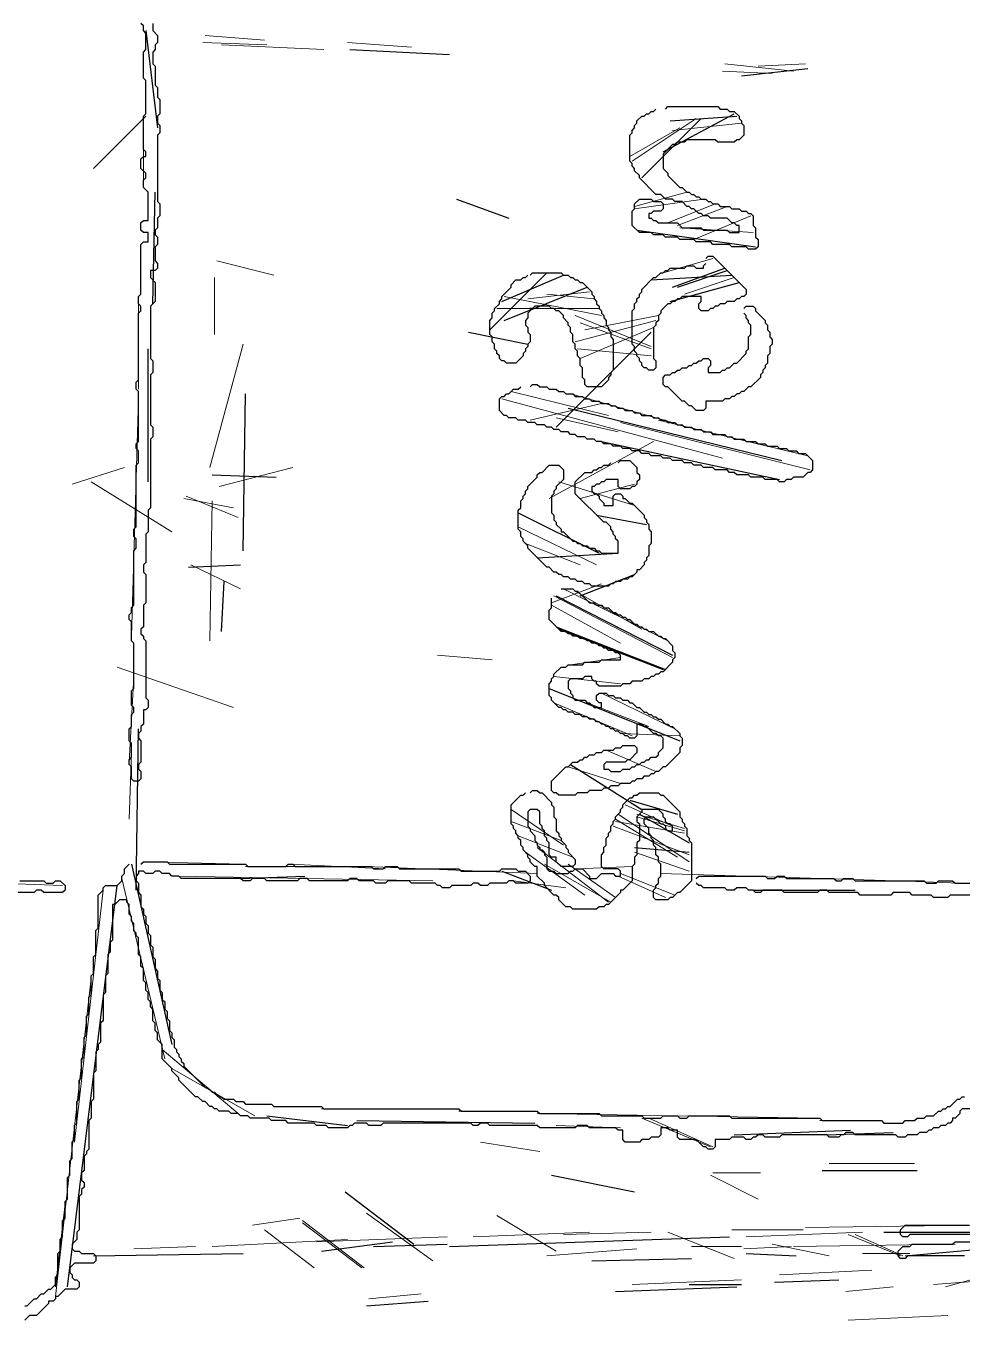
# Model space of a CAD drawing. Header units: metres. Extents: x 0 to 426, y 0 to 320.
# Drawn here: x 264.1 to 362.8, y 72.2 to 208.5 of the extents above; entities that cross this region are included whole.
import ezdxf

# ---------------------------------------------------------------- set-up
doc = ezdxf.new("R2010")
doc.units = ezdxf.units.M
for name, color, linetype in [('CUT', 7, 'Continuous'), ('FOLD', 1, 'Continuous'), ('OUTLINE', 3, 'Continuous')]:
    doc.layers.add(name, color=color, linetype=linetype)

msp = doc.modelspace()

# ---------------------------------------------------------------- linework, layer by layer
at = {"layer": 'CUT', "lineweight": 25}
for p, q in [((276.75, 208), (278, 197.75)), ((298.25, 206), (308.75, 205.5)), ((339.5, 203.25), (346.5, 204)), ((271.25, 193.5), (276.75, 199)), ((331.25, 195.25), (338.75, 199.25)), ((332, 198.5), (339, 199)), ((277.5, 179.25), (277.75, 191)), ((309.5, 190.25), (315, 188.25)), ((328.5, 187), (341, 185.25)), ((332.25, 181), (337.75, 183)), ((332.75, 181), (338, 182.75)), ((314.25, 179.5), (320.75, 182.25)), ((330, 181.75), (338.5, 182.25)), ((332, 179.5), (339.25, 181.5)), ((314.5, 177.5), (323.25, 181)), ((310.75, 176.25), (317, 175)), ((320, 166.25), (330, 176.25)), ((277, 160.5), (277, 174.5)), ((287, 153.25), (287.25, 169.75)), ((321.25, 168.25), (343.75, 162.75)), ((324.75, 164.75), (343.5, 160.75)), ((283.75, 161.25), (290.5, 161)), ((316, 157.25), (324.5, 153)), ((324.25, 157), (329.5, 156)), ((318, 152.5), (326.5, 153)), ((281.25, 151.5), (286.75, 151.75)), ((284.75, 144.75), (285, 150)), ((322.5, 148.5), (328.25, 150.75)), ((320, 148.5), (332.25, 142.25)), ((320, 145.25), (331.5, 140.75)), ((320.25, 145), (331.25, 140.75)), ((319.25, 138.75), (333, 133.25)), ((275.75, 117.5), (276, 134.5)), ((321.5, 130.75), (329, 126)), ((327.75, 127), (332.75, 125.5)), ((328.75, 125.5), (334, 122.5)), ((328.25, 122), (334, 121.5)), ((275.25, 120.25), (279.5, 101.25)), ((286.75, 118.75), (293.5, 119)), ((314.25, 119.5), (319.5, 117.5)), ((268.5, 75.75), (273.75, 118)), ((340.75, 117.5), (351.5, 117.5)), ((289.5, 93.75), (298, 92.75)), ((299, 93.25), (317.75, 93)), ((338.75, 91.75), (351, 92.25)), ((348.5, 91.75), (355.5, 92)), ((319.5, 87.5), (328.25, 85.75)), ((348, 88), (358, 88)), ((297.75, 85.75), (305, 80.25)), ((295.25, 79.5), (302.75, 80.5)), ((308.75, 80), (338.25, 81)), ((354.5, 81.5), (365.25, 81.5)), ((271.25, 79), (287, 79.25)), ((300.75, 80), (308.5, 80.25)), ((340, 79.25), (345.25, 79)), ((356.75, 79), (365, 79.75)), ((323.75, 78.5), (334.25, 78.75)), ((343, 76.25), (349.75, 76.5)), ((326.25, 75.25), (339, 75.75)), ((334, 76), (339.5, 76)), ((300, 73.75), (306.5, 74.25))]:
    msp.add_line(p, q, dxfattribs=at)
at = {"layer": 'FOLD', "lineweight": 18}
for p, q in [((283, 207.5), (289.25, 207)), ((282.75, 206.75), (289.5, 206.5)), ((284.75, 206.5), (295.5, 206)), ((298, 206.75), (304.75, 206.25)), ((337.75, 204.5), (345, 203.75)), ((341.25, 204.25), (346.25, 204.5)), ((337.5, 203.75), (342.75, 203.5)), ((276.5, 191.75), (276.5, 198.75)), ((327.75, 194.75), (333, 197.75)), ((328, 194.25), (334.75, 198.75)), ((329, 192.5), (335.25, 198.75)), ((332.25, 197.5), (339.5, 198.25)), ((328.25, 189.5), (333.75, 191)), ((328.25, 189.25), (335.5, 190.25)), ((331.75, 187.75), (336.75, 189.75)), ((332.75, 187.5), (338, 189.5)), ((334.5, 186), (340.5, 188.5)), ((333, 187.25), (340.75, 186.75)), ((331.25, 182.5), (336.5, 184)), ((284.25, 183.75), (290.25, 182.25)), ((284, 182), (284, 176)), ((313, 176.5), (319, 182.5)), ((333.5, 180.25), (338.75, 182)), ((314.5, 180), (324.75, 178)), ((317, 179.75), (323.5, 180.5)), ((319, 180.25), (324, 179.75)), ((276, 170.25), (276, 179.75)), ((313.75, 178.75), (324.5, 178.75)), ((322, 178), (330, 174.75)), ((322, 175.25), (330.5, 177.5)), ((322.5, 177.25), (330, 174.5)), ((323, 176.5), (330.75, 178)), ((322.5, 173.5), (330.25, 176.75)), ((283.5, 162), (287, 175)), ((322.25, 174.5), (330, 173.75)), ((275.25, 144.25), (276, 169.25)), ((314.25, 169.25), (337.5, 163)), ((315.25, 170), (325.5, 167.5)), ((321.5, 169.75), (332.25, 166.75)), ((317.25, 167), (324.75, 168.75)), ((320, 167.25), (326.5, 165.75)), ((326.75, 166.75), (346.75, 161.75)), ((330.75, 167), (346.5, 163.25)), ((319.25, 158.75), (330.25, 164.75)), ((269, 160.25), (274.5, 162)), ((284.5, 160), (292.25, 162)), ((271, 160.5), (279.5, 155.25)), ((320.25, 160.5), (328.25, 158)), ((322.5, 158.75), (328.25, 160.25)), ((280.75, 158.75), (286, 157.75)), ((281, 159), (286.5, 156.75)), ((283.5, 143.75), (283.75, 158.5)), ((316, 155.75), (324.25, 151.75)), ((316.75, 154), (322.5, 151.75)), ((281.5, 151.75), (286.75, 149.25)), ((319.5, 147.75), (324.75, 149.75)), ((320.75, 149.25), (331.75, 143.75)), ((322, 149), (329, 145)), ((319.5, 147.5), (326.75, 143.5)), ((319.75, 148.5), (332.25, 142)), ((307.5, 142.25), (313.25, 141.75)), ((321.5, 141.25), (326.75, 142)), ((273.75, 141), (286, 136.75)), ((275, 131), (275.5, 140)), ((319.75, 140), (326.75, 139.25)), ((324.75, 138.25), (332.5, 134.5)), ((319.75, 137.25), (328, 133.75)), ((323.25, 137.25), (329.75, 134.75)), ((327, 134), (333, 133.75)), ((325.25, 132.25), (330.5, 130)), ((275, 125), (275.25, 132)), ((321.25, 130.5), (326.75, 128.75)), ((315.25, 126), (320.75, 122.25)), ((326.5, 125.5), (334, 120.5)), ((327.25, 126.5), (332.25, 124.25)), ((328.5, 125.5), (333.5, 124)), ((315.25, 124.75), (320.5, 122.75)), ((326, 124.25), (334, 121.25)), ((326.25, 125), (332.75, 121)), ((326.25, 124.75), (333.5, 123.5)), ((328.5, 125.25), (333.5, 123.75)), ((316, 123.25), (321.75, 121)), ((316.75, 121.5), (323, 117)), ((318, 122), (325.5, 116.25)), ((328.25, 121.5), (334, 119.5)), ((276.75, 120.5), (287, 120.25)), ((287.25, 120), (293.25, 120)), ((292, 120.25), (302, 119.75)), ((300, 120), (318, 119.25)), ((318.75, 120.25), (325.75, 116.25)), ((321.25, 120.25), (326.25, 116.75)), ((322.25, 119.75), (328, 120)), ((274.25, 118.75), (278.75, 99.75)), ((280.25, 119), (307, 118.5)), ((326.5, 119), (331.5, 116.75)), ((326.75, 119.25), (332.5, 117)), ((331, 119.25), (355.75, 118.5)), ((254.5, 118.5), (268, 118)), ((269.25, 91), (272.25, 117.5)), ((315.5, 118.5), (321, 117.75)), ((356, 118.5), (362.5, 118.25)), ((267.25, 74.75), (271, 108.25)), ((278.5, 100.75), (286.5, 94)), ((279.5, 98.75), (288.25, 93.75)), ((295.25, 94.5), (303.5, 94.5)), ((303.75, 94.5), (308.75, 94.5)), ((309.75, 94.25), (317, 94.25)), ((318, 94), (347.5, 93.5)), ((320, 92.75), (326.75, 92.5)), ((329, 93.5), (336.25, 90.5)), ((329.75, 93.5), (336.5, 90.5)), ((347.75, 93.25), (354, 93.25)), ((312, 91), (318.25, 90)), ((348.75, 88.75), (357.75, 88.75)), ((336.25, 87.5), (341.25, 85)), ((336.5, 87.75), (341.5, 87.75)), ((267.25, 75.75), (268.25, 84.5)), ((300, 83.5), (307, 78.5)), ((313.75, 83.25), (320, 79.5)), ((288, 82.25), (293, 83)), ((289.25, 81.75), (294.5, 77.75)), ((293.25, 82.75), (299.75, 77.75)), ((293.25, 82.5), (299.5, 77.75)), ((338.5, 81.75), (346, 81.75)), ((346.25, 82), (363.75, 82.25)), ((283.75, 80), (298, 80.75)), ((294.75, 80.5), (308.5, 81)), ((311.25, 81), (323.5, 81.5)), ((320.75, 81.25), (330, 81.5)), ((331.75, 81.5), (338.75, 78.75)), ((340, 81), (352.25, 81.5)), ((350.75, 81.25), (356.25, 79)), ((351.5, 81.25), (356.5, 79)), ((275.5, 79.75), (282, 80)), ((319, 79), (328.5, 79.75)), ((334.25, 80), (339.5, 80)), ((339.75, 79.75), (344.75, 80)), ((342.75, 80.25), (348.75, 79)), ((345, 80), (362, 80.25)), ((352.25, 79.25), (357.25, 79.25)), ((361, 75.75), (370, 78.25)), ((328, 76), (339.5, 76.5)), ((343.5, 77), (353.25, 77.5)), ((359.75, 76), (366.5, 76.5)), ((300.25, 74.5), (305.75, 75)), ((350.5, 75.25), (355.5, 75.75)), ((350.75, 72.25), (361.25, 72.75))]:
    msp.add_line(p, q, dxfattribs=at)
at = {"layer": 'OUTLINE'}
for points in [[(277.5, 208.75), (277.5, 208), (278, 207.5), (278, 206.75), (277.75, 206.5), (277.75, 206), (277.5, 205.75), (277.5, 204.5), (277.75, 204.25), (277.75, 202.25), (278, 202), (278, 201), (278.25, 200.75), (278.25, 199.25), (278, 199), (278, 198.25), (278.25, 198), (278.25, 197.25), (278, 197), (278, 190), (278.25, 189.75), (278.25, 188.5), (278, 188.25), (278, 187.25), (277.75, 187), (277.75, 186.5), (278, 186.25), (278, 185.5), (277.75, 185.25), (277.75, 183.75), (278, 183.5), (278, 183), (277.75, 182.75), (277.25, 182.75), (277.25, 182), (277.75, 181.5), (277.75, 179.5), (277.25, 179), (277.25, 173.5), (277.5, 173.25), (277.5, 172), (277.25, 171.75), (277.25, 166.5), (277.5, 166.25), (277.5, 165.25), (277.25, 165), (277.25, 157.75), (277, 157.5), (277, 155.25), (276.75, 155), (276.75, 152), (276.5, 151.75), (276.5, 151), (276.75, 150.75), (276.75, 147.75), (276.5, 147.5), (276.5, 145.25), (276.25, 145), (276.25, 144.5), (276.5, 144.25), (276.5, 144), (276.75, 143.75), (276.75, 137.75), (277, 137.5), (277, 136.75), (276.75, 136.5), (276.5, 136.5), (276.5, 135), (276.25, 134.75), (276.25, 134.25), (276, 134), (276, 133.5), (276.25, 133.25), (276.25, 131), (276, 130.75), (276, 130.25), (276.25, 130), (276.25, 129.25), (276, 129), (275.5, 129), (275.25, 129.25), (275.25, 130.5), (275, 130.75), (275, 131.25), (275.25, 131.5), (275.25, 133), (275, 133.25), (275, 134.5), (275.25, 134.75), (275.25, 136), (275.5, 136.25), (275.5, 136.75), (275.25, 137), (275.25, 138.5), (275.5, 138.75), (275.5, 143.5), (275.25, 143.75), (275.25, 145.75), (275, 146), (275, 146.5), (275.25, 146.75), (275.25, 147.25), (275.5, 147.5), (275.5, 153.25), (275.75, 153.5), (275.75, 154.5), (275.5, 154.75), (275.5, 155.5), (275.75, 155.75), (275.75, 162.25), (276, 162.5), (276, 163.75), (275.75, 164), (275.75, 164.5), (276, 164.75), (276, 170), (275.75, 170.25), (275.75, 171), (276, 171.25), (276, 178.25), (276.25, 178.5), (276.25, 179), (276, 179.25), (276, 180), (276.25, 180.25), (276.25, 185.5), (276.5, 185.75), (277, 185.75), (277, 186.75), (276.5, 186.75), (276.25, 187), (276.25, 187.75), (276.5, 188), (277, 188), (277, 191), (276.5, 191.5), (276.5, 192.25), (276.75, 192.5), (276.75, 193), (276.25, 193.5), (276.25, 194.5), (276.5, 194.75), (276.75, 194.75), (276.75, 195.25), (276.5, 195.5), (276.5, 199), (276.75, 199.25), (276.75, 202.75), (276.5, 203), (276.5, 205.75), (276.75, 206), (276.75, 207.75), (276.5, 208), (276.5, 208.5), (276.25, 208.75)], [(331.5, 199.75), (331.75, 200), (337, 200), (337.25, 199.75), (338, 199.75), (338.25, 199.5), (338.75, 199.5), (339.25, 199), (339.25, 198.75), (339.5, 198.5), (339.5, 198.25), (339.75, 198), (339.75, 197), (339.25, 196.5), (339, 196.5), (338.75, 196.25), (337, 196.25), (336.75, 196.5), (333.75, 196.5), (333.5, 196.25), (332.75, 196.25), (332.5, 196), (332.25, 196), (331.25, 195), (331.25, 193.5), (331.75, 193), (331.75, 192.75), (333, 191.5), (333.25, 191.5), (333.75, 191), (334, 191), (334.25, 190.75), (334.5, 190.75), (334.75, 190.5), (335, 190.5), (335.25, 190.25), (335.75, 190.25), (336, 190), (336.25, 190), (336.5, 189.75), (337, 189.75), (337.25, 189.5), (338.25, 189.5), (338.5, 189.25), (339.25, 189.25), (339.5, 189), (340, 189), (340.25, 188.75), (340.5, 188.75), (340.75, 188.5), (340.75, 187.5), (341, 187.25), (341, 186.25), (341.25, 186), (341.25, 185.25), (341, 185), (340.25, 185), (340, 185.25), (338.5, 185.25), (338.25, 185.5), (336.5, 185.5), (336.25, 185.75), (334.75, 185.75), (334.5, 186), (333, 186), (332.75, 186.25), (331.5, 186.25), (331.25, 186.5), (330.25, 186.5), (330, 186.75), (328.75, 186.75), (328, 187.5), (328, 189), (328.25, 189.25), (328.25, 189.75), (328.75, 190.25), (330, 190.25), (330.25, 190), (331, 190), (331.25, 189.75), (331.25, 189.25), (331, 189), (330.25, 189), (330, 188.75), (329.75, 188.75), (329.75, 188.25), (330, 188.25), (330.25, 188), (330.5, 188), (330.75, 187.75), (332.75, 187.75), (333.25, 187.25), (335.25, 187.25), (335.5, 187), (338, 187), (338.25, 186.75), (339.25, 186.75), (339.25, 187.5), (339, 187.5), (338.75, 187.75), (338.5, 187.75), (338, 188.25), (336.25, 188.25), (336, 188.5), (335.5, 188.5), (335.25, 188.75), (335, 188.75), (334.5, 189.25), (334.25, 189.25), (334, 189.5), (333.75, 189.5), (333.25, 190), (332.5, 190), (332.25, 190.25), (331.5, 190.25), (331, 190.75), (330.5, 190.75), (328.75, 192.5), (328.75, 192.75), (328.25, 193.25), (328.25, 193.5), (328, 193.75), (328, 194), (327.75, 194.25), (327.75, 197), (328, 197.25), (328, 197.5), (328.25, 197.75), (328.25, 198), (328.5, 198.25), (328.5, 198.5), (329, 199), (329.25, 199), (329.5, 199.25), (329.75, 199.25), (330, 199.5), (330.25, 199.5), (330.5, 199.75)], [(335.75, 184), (336, 184.25), (336.5, 184.25), (340, 180.75), (340, 180.25), (339.75, 180), (339.5, 180), (339.25, 179.75), (339, 179.75), (338.75, 179.5), (338, 179.5), (337.75, 179.25), (337.25, 179.25), (337, 179), (336.75, 179), (336.5, 178.75), (336.25, 178.75), (336, 178.5), (335.25, 178.5), (335, 178.75), (335, 179.25), (335.25, 179.5), (335.25, 180), (333.25, 180), (333, 179.75), (332.75, 179.75), (332.5, 179.5), (332.25, 179.5), (332, 179.25), (331.75, 179.25), (331, 178.5), (331, 178.25), (330.75, 178), (330.75, 177.5), (330.5, 177.25), (330.5, 177), (330.25, 176.75), (330.25, 173.5), (330.5, 173.25), (330.5, 172.5), (330.25, 172.25), (329.75, 172.25), (329.5, 172.5), (329.25, 172.5), (329, 172.75), (329, 173), (328.75, 173.25), (328.75, 173.5), (328.5, 173.75), (328.5, 174), (328.25, 174.25), (328.25, 174.75), (328, 175), (328, 178.5), (328.25, 178.75), (328.25, 179.25), (328.5, 179.5), (328.5, 179.75), (328.75, 180), (328.75, 180.25), (329, 180.5), (329, 180.75), (330.25, 182), (330.5, 182), (331, 182.5), (331.25, 182.5), (331.5, 182.75), (331.75, 182.75), (332, 183), (333.5, 183), (333.75, 183.25), (334.5, 183.25), (334.75, 183), (335.5, 183), (335.5, 183.25), (335.75, 183.5)], [(317.25, 182.25), (317.5, 182.5), (320.5, 182.5), (320.75, 182.25), (321.25, 182.25), (321.5, 182), (321.75, 182), (322, 181.75), (322.25, 181.75), (322.5, 181.5), (322.75, 181.5), (323.75, 180.5), (323.75, 180.25), (324, 180), (324, 179.75), (324.25, 179.5), (324.25, 179.25), (324.5, 179), (324.5, 178.75), (324.75, 178.5), (324.75, 178.25), (325, 178), (325, 177.75), (325.25, 177.5), (325.25, 177), (325.5, 176.75), (325.5, 176.5), (325.75, 176.25), (325.75, 175.75), (326, 175.5), (326, 172.25), (325.75, 172), (325.75, 171.75), (325.5, 171.5), (325.5, 171.25), (324.75, 170.5), (323.25, 170.5), (323, 170.75), (323, 171.25), (322.75, 171.5), (322.75, 172.5), (322.5, 172.75), (322.5, 173.5), (322.25, 173.75), (322.25, 174.25), (322, 174.5), (322, 175), (321.75, 175.25), (321.75, 176), (321.5, 176.25), (321.5, 176.75), (321.25, 177), (321.25, 177.25), (320.75, 177.75), (320.75, 178), (320.25, 178.5), (320, 178.5), (319.75, 178.75), (319.5, 178.75), (319.25, 179), (317.75, 179), (317.5, 178.75), (317.25, 178.75), (317.25, 178.5), (317, 178.25), (317, 177.75), (316.75, 177.5), (316.75, 177), (317, 176.75), (317, 176.25), (317.25, 176), (317.25, 175.25), (317, 175), (317, 174.75), (316.75, 174.5), (316.75, 174.25), (316.5, 174), (316.5, 173.75), (315.75, 173), (314.75, 173), (314.5, 173.25), (314.25, 173.25), (314, 173.5), (314, 173.75), (313.75, 174), (313.75, 174.25), (313.5, 174.5), (313.5, 175), (313.25, 175.25), (313.25, 175.75), (313, 176), (313, 177.5), (313.25, 177.75), (313.25, 178.25), (313.5, 178.5), (313.5, 178.75), (314, 179.25), (314, 179.5), (314.25, 179.75), (314.25, 180), (315.25, 181), (315.25, 181.25), (315.75, 181.75), (316.25, 181.75), (316.5, 182), (316.75, 182), (317, 182.25)], [(339.75, 178.75), (340, 179), (340.75, 179), (341, 178.75), (341, 178.5), (342, 177.5), (342, 177.25), (342.25, 177), (342.25, 176.5), (342.5, 176.25), (342.5, 175.75), (342.75, 175.5), (342.75, 175), (342.5, 174.75), (342.5, 174), (342.25, 173.75), (342.25, 173), (342, 172.75), (342, 172.5), (341.75, 172.25), (341.75, 172), (341.5, 171.75), (341.5, 171.5), (340.5, 170.5), (340.25, 170.5), (339.75, 170), (339.5, 170), (339.25, 169.75), (339, 169.75), (338.75, 169.5), (338.5, 169.5), (338.25, 169.25), (337.75, 169.25), (337.5, 169), (335.75, 169), (335.75, 168.25), (335.5, 168), (334.75, 168), (334.25, 168.5), (334, 168.5), (333.5, 169), (333.25, 169), (331.75, 170.5), (331.5, 170.5), (331.25, 170.75), (331.25, 171.5), (331.5, 171.75), (332, 171.75), (332.25, 172), (332.5, 172), (332.75, 172.25), (333, 172.25), (333.25, 172.5), (333.75, 172.5), (334, 172.75), (334.25, 172.75), (334.5, 173), (334.75, 173), (335, 173.25), (335.25, 173.25), (335.5, 173.5), (336, 173.5), (336.25, 173.25), (336.25, 172.75), (336, 172.5), (336, 172), (337.25, 172), (337.5, 172.25), (337.75, 172.25), (338, 172.5), (338.25, 172.5), (338.75, 173), (339, 173), (340, 174), (340, 174.25), (340.25, 174.5), (340.25, 175.75), (340.5, 176), (340.5, 177), (340.25, 177.25), (340.25, 177.5), (340, 177.75), (340, 178), (339.75, 178.25)], [(317.25, 170.5), (317.5, 170.75), (318, 170.75), (318.25, 170.5), (319, 170.5), (319.25, 170.25), (320, 170.25), (320.25, 170), (320.75, 170), (321, 169.75), (321.75, 169.75), (322, 169.5), (322.75, 169.5), (323, 169.25), (323.5, 169.25), (323.75, 169), (324.5, 169), (324.75, 168.75), (325.5, 168.75), (325.75, 168.5), (326.25, 168.5), (326.5, 168.25), (327, 168.25), (327.25, 168), (328, 168), (328.25, 167.75), (328.75, 167.75), (329, 167.5), (330, 167.5), (330.25, 167.25), (330.75, 167.25), (331, 167), (331.5, 167), (331.75, 166.75), (332.5, 166.75), (332.75, 166.5), (333.25, 166.5), (333.5, 166.25), (334.25, 166.25), (334.5, 166), (335.25, 166), (335.5, 165.75), (336.25, 165.75), (336.5, 165.5), (337.75, 165.5), (338, 165.25), (338.5, 165.25), (338.75, 165), (339.75, 165), (340, 164.75), (341, 164.75), (341.25, 164.5), (342, 164.5), (342.25, 164.25), (343.25, 164.25), (343.5, 164), (344.25, 164), (344.5, 163.75), (345.25, 163.75), (345.5, 163.5), (346.25, 163.5), (347, 162.75), (347, 161.75), (346.75, 161.5), (346.5, 161.5), (346, 161), (345, 161), (344.75, 160.75), (344.25, 160.75), (344, 160.5), (343.5, 160.5), (343.25, 160.75), (342, 160.75), (341.75, 161), (340.5, 161), (340.25, 161.25), (339, 161.25), (338.75, 161.5), (338.25, 161.5), (338, 161.75), (336.75, 161.75), (336.5, 162), (335.5, 162), (335.25, 162.25), (334.5, 162.25), (334.25, 162.5), (333.5, 162.5), (333.25, 162.75), (332.25, 162.75), (332, 163), (331.25, 163), (331, 163.25), (330, 163.25), (329.75, 163.5), (329, 163.5), (328.75, 163.75), (328, 163.75), (327.75, 164), (327, 164), (326.75, 164.25), (326, 164.25), (325.75, 164.5), (325, 164.5), (324.75, 164.75), (324.25, 164.75), (324, 165), (323.25, 165), (323, 165.25), (322.25, 165.25), (322, 165.5), (321.5, 165.5), (321.25, 165.75), (320.5, 165.75), (320.25, 166), (319.75, 166), (319.5, 166.25), (319, 166.25), (318.75, 166.5), (318, 166.5), (317.75, 166.75), (317, 166.75), (316.75, 167), (316, 167), (315.75, 167.25), (315, 167.25), (314.75, 167.5), (314.5, 167.5), (314, 168), (314, 169.25), (314.25, 169.5), (314.5, 169.5), (314.75, 169.75), (315, 169.75), (315.5, 170.25), (316, 170.25), (316.25, 170.5)], [(326.5, 162.5), (326.75, 162.75), (327.75, 162.75), (328.5, 162), (328.5, 161.5), (328.75, 161.25), (328.75, 160.75), (328.5, 160.5), (328.5, 160.25), (328.25, 160), (328, 160), (327.75, 159.75), (326.75, 159.75), (326.5, 160), (326.5, 160.75), (325.25, 160.75), (325, 160.5), (324.75, 160.5), (324.5, 160.25), (324.25, 160.25), (324, 160), (323.75, 160), (323.75, 159.5), (324, 159.25), (324.25, 159.25), (324.5, 159), (324.5, 158.75), (325, 158.25), (325, 158), (326, 158), (326, 159), (326.25, 159.25), (326.75, 159.25), (327, 159), (327, 158.75), (327.25, 158.75), (327.75, 158.25), (328, 158.25), (329.25, 157), (329.25, 156.75), (329.5, 156.5), (329.5, 156.25), (329.75, 156), (329.75, 155.5), (330, 155.25), (330, 154), (329.75, 153.75), (329.75, 152.75), (329.5, 152.5), (329.5, 152.25), (329.25, 152), (329.25, 151.75), (328.75, 151.25), (328.5, 151.25), (328.5, 151), (328, 150.5), (327.75, 150.5), (327.5, 150.25), (327, 150.25), (326.75, 150), (326.25, 150), (326, 149.75), (325.75, 149.75), (325.5, 149.5), (323.75, 149.5), (323.5, 149.75), (323, 149.75), (322.75, 150), (322.25, 150), (322, 150.25), (321.5, 150.25), (321.25, 150.5), (320.75, 150.5), (320.5, 150.75), (320.25, 150.75), (320, 151), (319.75, 151), (319.25, 151.5), (319, 151.5), (317, 153.5), (317, 153.75), (316.5, 154.25), (316.5, 154.5), (316.25, 154.75), (316.25, 155.25), (316, 155.5), (316, 157.5), (316.25, 157.75), (316.25, 158.5), (316.5, 158.75), (316.5, 159), (316.75, 159.25), (316.75, 159.5), (317, 159.75), (317, 160), (318, 161), (318, 161.25), (318.25, 161.5), (318.5, 161.5), (319.25, 162.25), (320.25, 162.25), (320.75, 161.75), (320.75, 160.75), (320, 160), (320, 159.75), (319.75, 159.5), (319.75, 159.25), (319.5, 159), (319.5, 157.25), (319.75, 157), (319.75, 156.5), (320, 156.25), (320, 156), (320.5, 155.5), (320.5, 155.25), (320.75, 155.25), (321.75, 154.25), (322, 154.25), (322.25, 154), (322.5, 154), (322.75, 153.75), (323.25, 153.75), (323.5, 153.5), (324, 153.5), (324.25, 153.25), (324.5, 153.25), (324.75, 153), (326.5, 153), (326.5, 154.25), (326.25, 154.5), (326.25, 154.75), (326, 155), (326, 155.25), (325.75, 155.5), (325.75, 155.75), (325.25, 156.25), (325, 156.25), (322, 159.25), (322, 160.5), (323, 161.5), (323.75, 161.5), (324, 161.75), (324.25, 161.75), (324.5, 162), (324.75, 162), (325, 162.25), (325.5, 162.25), (325.75, 162.5)], [(320.5, 149.25), (321.75, 149.25), (322, 149), (322.25, 149), (323.5, 147.75), (324, 147.75), (324.25, 147.5), (324.75, 147.5), (325, 147.25), (325.5, 147.25), (326, 146.75), (326.25, 146.75), (326.5, 146.5), (326.75, 146.5), (327, 146.25), (327.25, 146.25), (327.5, 146), (327.75, 146), (328.25, 145.5), (328.5, 145.5), (328.75, 145.25), (329, 145.25), (329.25, 145), (329.5, 145), (329.75, 144.75), (330.25, 144.75), (330.75, 144.25), (331, 144.25), (331.25, 144), (331.5, 144), (332.25, 143.25), (332.25, 142.75), (332.5, 142.5), (332.5, 142), (332.25, 141.75), (332.25, 141.5), (331.25, 140.5), (331, 140.5), (330.75, 140.25), (330.5, 140.25), (330.25, 140), (330, 140), (329.75, 139.75), (329.25, 139.75), (329, 139.5), (328, 139.5), (327.75, 139.25), (327, 139.25), (326.75, 139), (324.5, 139), (324.25, 139.25), (324.25, 139.5), (324, 139.5), (323.75, 139.75), (323.75, 140), (323, 140), (322.75, 139.75), (321.5, 139.75), (321.25, 139.5), (321.25, 138.75), (321.5, 138.5), (321.5, 138.25), (321.75, 138), (321.75, 137.75), (322, 137.5), (323, 137.5), (323.25, 137.25), (323.5, 137.25), (324, 136.75), (324.75, 136.75), (324.75, 137.25), (324.5, 137.25), (324.25, 137.5), (324.25, 138), (324.5, 138.25), (325.25, 138.25), (325.5, 138), (326, 138), (326.25, 137.75), (326.75, 137.75), (327, 137.5), (327.5, 137.5), (327.75, 137.25), (328, 137.25), (328.5, 136.75), (328.75, 136.75), (329.25, 136.25), (329.5, 136.25), (329.75, 136), (330, 136), (330.25, 135.75), (330.5, 135.75), (330.75, 135.5), (331, 135.5), (331.5, 135), (331.75, 135), (332, 134.75), (332.25, 134.75), (333, 134), (333, 133.75), (333.25, 133.5), (333.25, 132.75), (333, 132.5), (333, 132), (331.5, 130.5), (331.25, 130.5), (330.75, 130), (330.5, 130), (330.25, 129.75), (330, 129.75), (329.75, 129.5), (329.25, 129.5), (329, 129.25), (328.5, 129.25), (328.25, 129), (328, 129), (327.75, 128.75), (326.75, 128.75), (326.5, 128.5), (325.75, 128.5), (325.5, 128.25), (325, 128.25), (324.75, 128), (323.5, 128), (323.25, 127.75), (322.25, 127.75), (322, 127.5), (320.25, 127.5), (320, 127.75), (319.75, 127.75), (319.5, 128), (319.5, 129), (321, 130.5), (321.25, 130.5), (321.75, 131), (322.25, 131), (322.5, 131.25), (322.75, 131.25), (323, 131.5), (323.25, 131.5), (323.5, 131.75), (324, 131.75), (324.25, 132), (324.75, 132), (325, 132.25), (326, 132.25), (326.25, 132.5), (326.75, 132.5), (327, 132.75), (328.25, 132.75), (328.5, 132.5), (328.5, 132), (327.75, 131.25), (327.5, 131.25), (327.25, 131), (325.25, 131), (325, 130.75), (325, 130.25), (325.5, 130.25), (325.75, 130), (326.75, 130), (327, 130.25), (327.75, 130.25), (328, 130.5), (328.25, 130.5), (328.5, 130.75), (328.75, 130.75), (329, 131), (329.25, 131), (329.5, 131.25), (329.75, 131.25), (330, 131.5), (330.5, 131.5), (330.75, 131.75), (330.75, 132), (331.25, 132.5), (331.25, 133.5), (331, 133.75), (330.75, 133.75), (330.5, 134), (330.25, 134), (329.5, 134.75), (329.25, 134.75), (329, 135), (328.5, 135), (328.5, 133.75), (328.25, 133.5), (327.75, 133.5), (327.5, 133.75), (327.25, 133.75), (327, 134), (326.75, 134), (326.5, 134.25), (326.25, 134.25), (326, 134.5), (325.75, 134.5), (325.5, 134.75), (325.25, 134.75), (325, 135), (324.75, 135), (324.5, 135.25), (324.25, 135.25), (324, 135.5), (323.5, 135.5), (323.25, 135.75), (322.75, 135.75), (322.5, 136), (322, 136), (321.75, 136.25), (321.25, 136.25), (321, 136.5), (320.75, 136.5), (320.5, 136.75), (320.25, 136.75), (319.5, 137.5), (319.5, 137.75), (319.25, 138), (319.25, 139.25), (319.5, 139.5), (319.5, 139.75), (319.75, 140), (319.75, 140.25), (320.5, 141), (321, 141), (321.25, 141.25), (322.75, 141.25), (323, 141.5), (324.5, 141.5), (324.75, 141.75), (326.75, 141.75), (326.75, 142.25), (326.5, 142.5), (326.25, 142.5), (326, 142.75), (325.5, 142.75), (325.25, 143), (325, 143), (324.75, 143.25), (324.5, 143.25), (324.25, 143.5), (323.75, 143.5), (323.5, 143.75), (323.25, 143.75), (323, 144), (322.5, 144), (322.25, 144.25), (321.75, 144.25), (321.5, 144.5), (321.25, 144.5), (321, 144.75), (320.5, 144.75), (319.25, 146), (319.25, 147), (319.5, 147.25), (319.5, 148.25)], [(317.25, 127.75), (317.5, 128), (318, 128), (318.25, 127.75), (318.5, 127.75), (319.5, 126.75), (319.5, 126.5), (319.75, 126.25), (319.75, 125.25), (320, 125), (320, 123.75), (320.25, 123.5), (320.25, 123.25), (320.5, 123), (320.5, 122.75), (321, 122.25), (321, 122), (321.25, 121.75), (321.25, 121.5), (322, 120.75), (322, 120.25), (321.75, 120), (320.5, 120), (320, 120.5), (320, 121), (319.5, 121), (319.25, 121.25), (319.25, 122.5), (319, 122.75), (319, 123), (318.75, 123.25), (318.75, 123.75), (318.5, 124), (318.5, 124.25), (318.25, 124.5), (318.25, 125.75), (318, 126), (317.25, 126), (317, 125.75), (317, 124.25), (317.25, 124), (317.25, 123.75), (317.75, 123.25), (317.75, 122.75), (318, 122.5), (318, 122.25), (318.25, 122), (318.25, 121.75), (318.5, 121.75), (318.75, 121.5), (318.75, 121.25), (319, 121), (319, 119.75), (319.25, 119.5), (319.75, 119.5), (320, 119.25), (321.25, 119.25), (321.5, 119.5), (321.75, 119.5), (322, 119.75), (322.75, 119.75), (323.5, 119), (323.5, 118.75), (324.25, 118.75), (324.75, 119.25), (326, 119.25), (326.25, 119), (326.75, 119), (326.75, 119.5), (326.5, 119.75), (325, 119.75), (324.75, 120), (324.75, 121.25), (325, 121.5), (325, 122), (325.25, 122.25), (325.25, 123), (325.5, 123.25), (325.5, 123.5), (325.75, 123.75), (325.75, 124.25), (326, 124.5), (326, 124.75), (326.25, 125), (326.25, 125.25), (326.75, 125.75), (326.75, 126), (327, 126.25), (327, 126.5), (327.75, 127.25), (328, 127.25), (328.25, 127.5), (328.5, 127.5), (328.75, 127.75), (330.75, 127.75), (331, 127.5), (331.25, 127.5), (333, 125.75), (333, 125.25), (333.25, 125), (333.25, 124.75), (333.5, 124.5), (333.5, 124.25), (333.75, 124), (333.75, 123.25), (334, 123), (334, 122.75), (334.25, 122.5), (334.25, 118.5), (333, 117.25), (332.75, 117.25), (332.25, 116.75), (332, 116.75), (331.75, 116.5), (330.5, 116.5), (330.25, 116.75), (330.25, 117.5), (330.5, 117.75), (330.5, 118), (330.75, 118.25), (330.75, 118.75), (331, 119), (331, 120.25), (330.75, 120.5), (330.75, 121), (330.5, 121.25), (330.5, 122), (330.25, 122.25), (330.25, 122.75), (330, 123), (330, 123.25), (329.75, 123.5), (329.75, 124), (329.25, 124.5), (329.25, 125), (329.5, 125.25), (330.25, 125.25), (331, 124.5), (331.25, 124.5), (331.5, 124.25), (331.5, 124), (331.75, 123.75), (332.25, 123.75), (332.25, 124.25), (332, 124.5), (331.75, 124.5), (331.5, 124.75), (331.5, 125), (331.25, 125.25), (331.25, 125.5), (330.75, 126), (329, 126), (329, 125.75), (328.5, 125.25), (328.5, 124.75), (328.75, 124.5), (328.75, 122.75), (328.5, 122.5), (328.5, 121.25), (328.25, 121), (328.25, 120.25), (328, 120), (328, 118.5), (327, 117.5), (326.75, 117.5), (326.75, 117.25), (325.5, 116), (325.25, 116), (325, 115.75), (324.5, 115.75), (324.25, 115.5), (321.75, 115.5), (321.5, 115.75), (321, 115.75), (320.25, 116.5), (320.25, 116.75), (320, 117), (319.75, 117), (318.75, 118), (318.75, 118.25), (318, 119), (318, 120), (317.75, 120), (317.25, 120.5), (317.25, 120.75), (317, 121), (317, 121.25), (316.5, 121.75), (316.5, 122), (316.25, 122.25), (316.25, 122.75), (316, 123), (316, 123.25), (315.75, 123.5), (315.75, 123.75), (315.5, 124), (315.5, 124.25), (315.25, 124.5), (315.25, 126.5), (316.25, 127.5), (316.5, 127.5), (316.75, 127.75)], [(264, 73.75), (264.25, 73.75), (265, 74.5), (265.25, 74.5), (265.75, 75), (266, 75), (266.5, 75.5), (266.75, 75.5), (267.25, 76), (267.25, 76.75), (267.5, 77), (267.5, 79.25), (267.75, 79.5), (267.75, 80.75), (268, 81), (268, 82.75), (268.25, 83), (268.25, 84.75), (268.5, 85), (268.5, 87.25), (268.75, 87.5), (268.75, 89), (269, 89.25), (269, 91), (269.25, 91.25), (269.25, 92.75), (269.5, 93), (269.5, 95.25), (269.75, 95.5), (269.75, 97.5), (270, 97.75), (270, 99.75), (270.25, 100), (270.25, 102), (270.5, 102.25), (270.5, 104.25), (270.75, 104.5), (270.75, 106.25), (271, 106.5), (271, 108.5), (271.25, 108.75), (271.25, 110.5), (271.5, 110.75), (271.5, 113.25), (271.75, 113.5), (271.75, 117), (272.25, 117.5), (272.25, 117.75), (272.5, 118), (273.75, 118), (274.25, 118.5), (274.25, 119), (274.5, 119.25), (274.5, 119.75), (275, 120.25)], [(276.25, 120.25), (276.5, 120.5), (279, 120.5), (279.25, 120.25), (287.25, 120.25), (287.5, 120), (291.5, 120), (291.75, 120.25), (292.25, 120.25), (292.5, 120), (300.5, 120), (300.75, 119.75), (301.75, 119.75), (302, 120), (303.25, 120), (303.5, 119.75), (309.75, 119.75), (310, 119.5), (314, 119.5), (314.25, 119.75), (315.75, 119.75), (316, 119.5), (316.75, 119.5), (317.25, 119), (317.25, 118.5), (317, 118.25), (315.75, 118.25), (315.5, 118.5), (315, 118.5), (314.75, 118.25), (313, 118.25), (312.75, 118), (312, 118), (311.75, 118.25), (311.25, 118.25), (311, 118), (309, 118), (308.75, 117.75), (308, 117.75), (307.75, 118), (307.5, 118), (307.25, 118.25), (304.75, 118.25), (304.5, 118.5), (302.25, 118.5), (302, 118.25), (301, 118.25), (300.75, 118.5), (299.25, 118.5), (299, 118.75), (298.25, 118.75), (298, 118.5), (294, 118.5), (293.75, 118.75), (293, 118.75), (292.75, 118.5), (289.5, 118.5), (289.25, 118.75), (288, 118.75), (287.75, 118.5), (287, 118.5), (286.75, 118.75), (280.5, 118.75), (280.25, 119), (279.5, 119), (279.25, 119.25), (278.5, 119.25), (278.25, 119.5), (277.75, 119.5), (277.5, 119.25), (276.75, 119.25), (276.5, 119.5), (276, 119.5), (276, 119.25), (275.75, 119), (275.75, 118.5), (276, 118.25), (276, 117.25), (276.25, 117), (276.25, 115.75), (276.5, 115.5), (276.5, 115), (276.75, 114.75), (276.75, 114), (277, 113.75), (277, 113), (277.25, 112.75), (277.25, 111.75), (277.5, 111.5), (277.5, 110.5), (277.75, 110.25), (277.75, 109.25), (278, 109), (278, 108.25), (278.25, 108), (278.25, 107), (278.5, 106.75), (278.5, 106), (278.75, 105.75), (278.75, 105), (279, 104.75), (279, 104), (279.25, 103.75), (279.25, 102.75), (279.5, 102.5), (279.5, 102), (279.75, 101.75), (279.75, 101), (280, 100.75), (280, 100.5), (280.25, 100.25), (280.25, 100), (280.5, 99.75), (280.5, 99.5), (280.75, 99.25), (280.75, 99), (283, 96.75), (283.25, 96.75), (283.75, 96.25), (284, 96.25), (284.5, 95.75), (284.75, 95.75), (285, 95.5), (286, 95.5), (286.25, 95.25), (287, 95.25), (287.25, 95), (290, 95), (290.25, 94.75), (295.25, 94.75), (295.5, 94.5), (309.75, 94.5), (310, 94.25), (318, 94.25), (318.25, 94), (324.5, 94), (324.75, 93.75), (329, 93.75), (329.25, 93.5), (331, 93.5), (331.25, 93.75), (332.75, 93.75), (333, 93.5), (333.75, 93.5), (334, 93.75), (338.25, 93.75), (338.5, 93.5), (347.75, 93.5), (348, 93.25), (354.25, 93.25), (354.5, 93), (356.5, 93), (356.75, 93.25), (357.75, 93.25), (358, 93.5), (358.75, 93.5), (359, 93.75), (359.75, 93.75), (360.25, 94.25), (360.5, 94.25), (360.75, 94.5), (361, 94.5), (361.25, 94.75), (361.5, 94.75), (362.25, 95.5), (362.5, 95.5), (362.75, 95.75), (363, 95.75)], [(334.75, 118.75), (335, 119), (342, 119), (342.25, 118.75), (343, 118.75), (343.25, 119), (344, 119), (344.25, 118.75), (349.25, 118.75), (349.5, 118.5), (350, 118.5), (350.25, 118.75), (351.25, 118.75), (351.5, 118.5), (358.75, 118.5), (359, 118.25), (360, 118.25), (360.25, 118.5), (361.75, 118.5), (362, 118.25), (367.5, 118.25)], [(263.5, 118.5), (266, 118.5), (266.25, 118.25), (267, 118.25), (267.25, 118.5), (267.75, 118.5), (268.25, 118), (268.25, 117.5), (268, 117.25), (266, 117.25), (265.75, 117.5), (265.25, 117.5), (265, 117.25), (263.25, 117.25)], [(366.75, 117), (361.5, 117), (361.25, 116.75), (359.75, 116.75), (359.5, 117), (357.5, 117), (357.25, 117.25), (355.5, 117.25), (355.25, 117), (352, 117), (351.75, 117.25), (348.75, 117.25), (348.5, 117.5), (347.75, 117.5), (347.5, 117.25), (344, 117.25), (343.75, 117.5), (341.75, 117.5), (341.5, 117.25), (341, 117.25), (340.75, 117.5), (340.25, 117.5), (340, 117.75), (339, 117.75), (338.75, 117.5), (338, 117.5), (337.75, 117.75), (335.5, 117.75), (335.25, 118), (335, 118), (334.75, 118.25)], [(363.75, 94.5), (362.75, 94.5), (362.5, 94.25), (362.5, 94), (362, 93.5), (361.75, 93.5), (361.75, 93.25), (361.5, 93), (361.25, 93), (361, 92.75), (360.5, 92.75), (360.25, 92.5), (359.75, 92.5), (359.5, 92.25), (359.25, 92.25), (359, 92), (358.25, 92), (358, 91.75), (357, 91.75), (356.75, 91.5), (356, 91.5), (355.75, 91.75), (351.5, 91.75), (351.25, 92), (350.5, 92), (350.25, 91.75), (350, 91.75), (349.75, 91.5), (348.75, 91.5), (348.5, 91.75), (343.75, 91.75), (343.5, 91.5), (342, 91.5), (341.75, 91.75), (341.25, 91.75), (341, 91.5), (340.75, 91.5), (340.5, 91.25), (340, 91.25), (339.75, 91.5), (338.5, 91.5), (338.25, 91.25), (336.75, 91.25), (336.75, 90.5), (336.5, 90.25), (336, 90.25), (335.75, 90.5), (335.5, 90.5), (334.75, 91.25), (333, 91.25), (332.75, 91.5), (332.75, 92.25), (332, 92.25), (331.75, 92.5), (331, 92.5), (331, 91.75), (330.75, 91.5), (330, 91.5), (329.75, 91.25), (329, 91.25), (328.75, 91), (327.25, 91), (327, 91.25), (327, 92.25), (326.5, 92.25), (326.25, 92.5), (323.5, 92.5), (323.25, 92.75), (322.25, 92.75), (322, 92.5), (318.25, 92.5), (318, 92.75), (313, 92.75), (312.75, 93), (312, 93), (311.75, 92.75), (311.25, 92.75), (311, 93), (301.75, 93), (301.5, 92.75), (300.25, 92.75), (300, 93), (298.75, 93), (298.5, 92.75), (298.25, 92.75), (298, 92.5), (296, 92.5), (295.75, 92.75), (294.75, 92.75), (294.5, 93), (291.75, 93), (291.5, 93.25), (290, 93.25), (289.75, 93.5), (287.75, 93.5), (287.5, 93.75), (286.75, 93.75), (286.5, 94), (285.75, 94), (285.5, 94.25), (284.5, 94.25), (284.25, 94.5), (284, 94.5), (283.75, 94.75), (283.5, 94.75), (283, 95.25), (282.75, 95.25), (282.25, 95.75), (282, 95.75), (280.25, 97.5), (280.25, 97.75), (279.5, 98.5), (279.5, 98.75), (278.5, 99.75), (278.5, 101.25), (278, 101.75), (278, 102.5), (277.75, 102.75), (277.75, 103.5), (277.5, 103.75), (277.5, 105), (277.25, 105.25), (277.25, 105.75), (277, 106), (277, 106.75), (276.75, 107), (276.75, 107.75), (276.5, 108), (276.5, 109.25), (276.25, 109.5), (276.25, 110.5), (276, 110.75), (276, 112.5), (275.75, 112.75), (275.75, 113), (275.5, 113.25), (275.5, 114), (275.25, 114.25), (275.25, 114.75), (275, 115), (275, 116), (274.75, 116.25), (274.75, 116.5), (274, 116.5), (273.5, 116), (273.25, 116), (273.25, 112.25), (273, 112), (273, 111), (272.75, 110.75), (272.75, 108.75), (272.5, 108.5), (272.5, 106.75), (272.25, 106.5), (272.25, 103.75), (272, 103.5), (272, 101.5), (271.75, 101.25), (271.75, 100.75), (271.5, 100.5), (271.5, 98.5), (271.25, 98.25), (271.25, 95.5), (271, 95.25), (271, 93.5), (270.75, 93.25), (270.75, 90.25), (270.5, 90), (270.5, 89.75), (270.25, 89.5), (270.25, 88), (270, 87.75), (270, 87), (270.25, 86.75), (270.25, 86.25), (270, 86), (270, 85.5), (269.75, 85.25), (269.75, 81.75), (269.5, 81.5), (269.5, 80.75), (269, 80.25), (269, 79.75), (269.25, 79.5), (269.75, 79.5), (270, 79.25), (271.25, 79.25), (271.5, 79), (271.5, 78.5), (271.25, 78.25), (269.25, 78.25), (268.75, 77.75), (268.75, 77.25), (269, 77), (269, 76.75), (269.25, 76.5), (269.5, 76.5), (269.75, 76.25), (269.75, 75.75), (269.5, 75.5), (268.25, 75.5), (267.5, 74.75), (267.25, 74.75), (267.25, 74.5), (267, 74.25), (266.5, 74.25), (266.5, 74), (265.25, 72.75), (264.5, 72.75), (264, 72.25)], [(367.5, 81.25), (357.25, 81.25), (357, 81), (356.5, 81), (356.25, 81.25), (356.25, 81.75), (356.75, 82.25), (363.5, 82.25)], [(363, 79), (357, 79), (356.75, 78.75), (356.25, 78.75), (356, 79), (356, 79.5), (356.5, 80), (357.25, 80), (357.5, 80.25), (361.75, 80.25), (362, 80.5), (365.25, 80.5)]]:
    msp.add_lwpolyline(points, dxfattribs=at)

doc.saveas('drawing.dxf')
